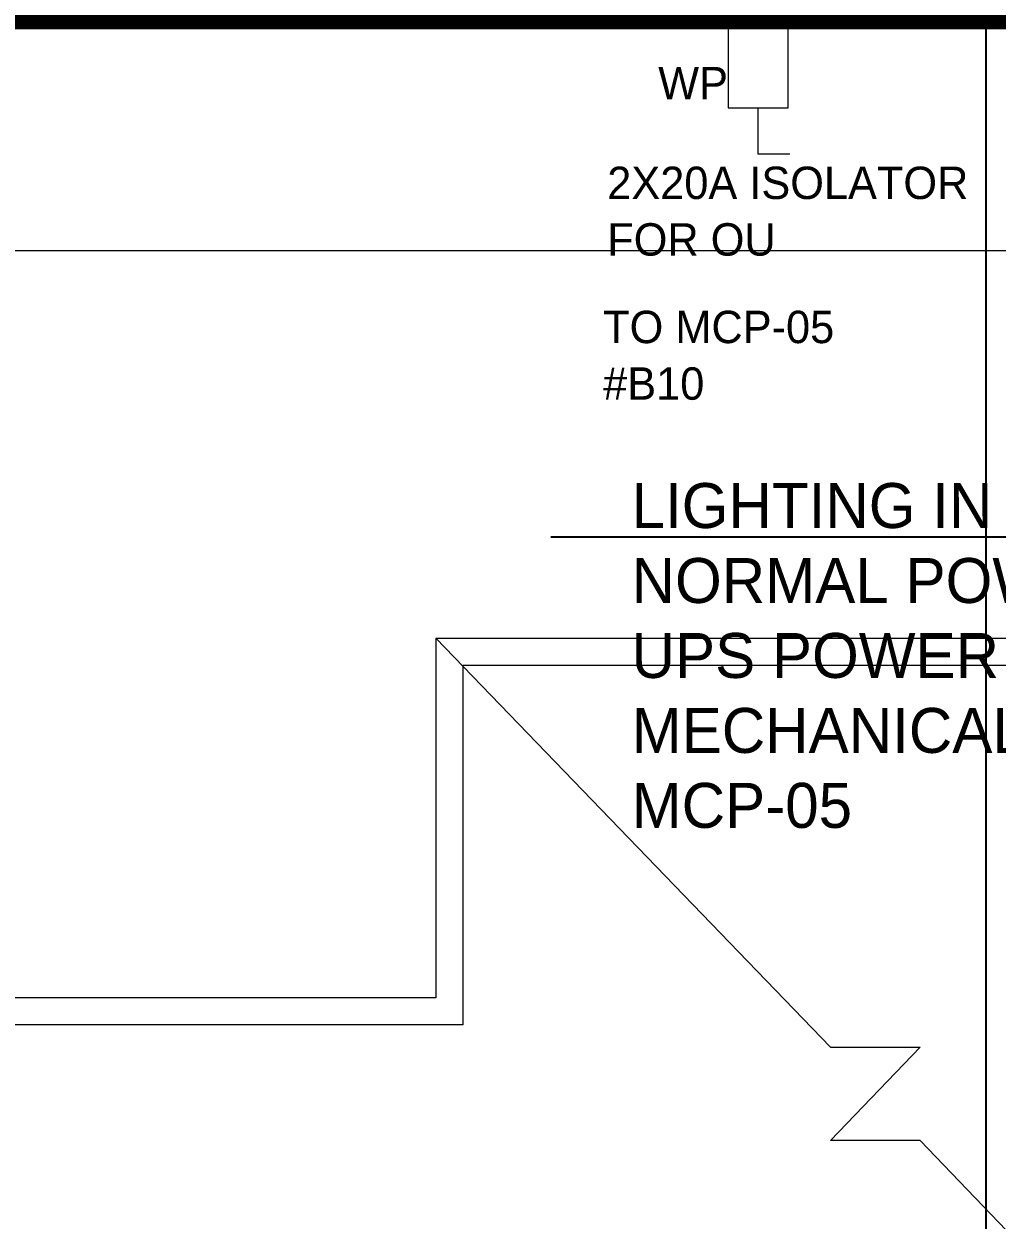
# Model space of a CAD drawing. Header units: metres. Extents: x 75097 to 220762, y -1557923 to -1361206.
# Drawn here: x 131814 to 137225, y -1447773 to -1441123 of the extents above; entities that cross this region are included whole.
import ezdxf
from ezdxf import colors
from ezdxf.entities.mleader import LeaderData, LeaderLine
from ezdxf.math import Vec2, Vec3

# ---------------------------------------------------------------- set-up
doc = ezdxf.new("R2010")
doc.units = ezdxf.units.M
doc.linetypes.add('DASHED2', pattern=[0.375, 0.25, -0.125])
doc.layers.get('0').update_dxf_attribs({"lineweight": 0})
doc.layers.add('A-100 - Copy$0$axes', color=8, linetype='Continuous')
doc.layers.add('A-100 - Copy$0$Proj', color=8, linetype='Continuous', lineweight=0)
doc.layers.add('E-POWR', color=7, linetype='Continuous', lineweight=9, true_color=0x4e7e3e)
doc.layers.add('E-POWR-IDEN _1-100_', color=7, linetype='Continuous', lineweight=9, true_color=0x4e7e3e)
doc.styles.add('Optima_5', font='', dxfattribs={"height": 3.001645})
doc.styles.get("Standard").update_dxf_attribs({"font": 'GOTHIC.TTF'})
doc.styles.get('Optima_5').set_extended_font_data('Optima')

# ---------------------------------------------------------------- blocks, each defined once
blk = doc.blocks.new('GI-041_dwg__U120-3902841-GI-041')
at = {"layer": 'E-POWR', "flags": 128}
blk.add_lwpolyline([(-0.1145, 0), (0.1145, 0), (0.1145, 0.1572), (-0.1145, 0.1572)], close=True, dxfattribs=at)
blk.add_lwpolyline([(0.2354, 0.1613), (0.2354, 0.0786), (0.1145, 0.0786)], dxfattribs=at)
blk = doc.blocks.new('A-100 - Copy')
at = {"layer": 'A-100 - Copy$0$axes'}
blk.add_line((137163.3, -1477297.4, 0), (137163.3, -1387547.7, 0), dxfattribs=at)
at = {"layer": 'A-100 - Copy$0$Proj'}
for p, q in [((134103.3, -1444537.7, 0), (159123.3, -1444537.7, 0)), ((134103.3, -1444537.7, 0), (134103.3, -1446537.7, 0)), ((136298.4, -1446810.7, 0), (134103.3, -1444537.7, 0)), ((134116.2, -1444537.7, 0), (159123.3, -1444537.7, 0)), ((134253.3, -1444687.7, 0), (159123.3, -1444687.7, 0)), ((134253.3, -1444687.7, 0), (134253.3, -1446687.7, 0)), ((134103.3, -1446537.7, 0), (123055.4, -1446537.7, 0)), ((134253.3, -1446687.7, 0), (122983.3, -1446687.7, 0)), ((136298.4, -1446810.7, 0), (136797.7, -1446810.7, 0)), ((136797.7, -1446810.7, 0), (136298.4, -1447330.9, 0)), ((136797.7, -1447330.9, 0), (136298.4, -1447330.9, 0)), ((140835, -1451537.7, 0), (136797.7, -1447330.9, 0))]:
    blk.add_line(p, q, dxfattribs=at)
at = {"layer": 'A-100 - Copy$0$Proj', "elevation": 0}
blk.add_lwpolyline([(157571.2, -1442382.7), (157571.2, -1453692.7), (116594.6, -1453692.7), (116594.6, -1442382.7)], close=True, dxfattribs=at)

msp = doc.modelspace()

# ---------------------------------------------------------------- linework, layer by layer
at = {"layer": 'E-POWR', "color": 240, "linetype": 'DASHED2', "ltscale": 500, "true_color": 0xf10e52, "const_width": 100, "elevation": 0}
msp.add_lwpolyline([(115125.3, -1447867.7), (115125.3, -1441102.7), (159446.3, -1441102.7)], dxfattribs=at)

# ---------------------------------------------------------------- block references
at = {"color": 85, "xscale": 2127.341102341351, "yscale": 2127.341102341351, "zscale": 2127.341102341351, "rotation": 269.9999999997816}
msp.add_blockref('GI-041_dwg__U120-3902841-GI-041', (135728.9, -1441346.3, 0), dxfattribs=at)

# ---------------------------------------------------------------- texts
at = {"layer": 'E-POWR-IDEN _1-100_', "attachment_point": 1, "rotation": 360, "line_spacing_factor": 1.047943, "style": 'Optima_5'}
for s, insert, char_height, width in [('WP', (135340.5, -1441361.4), 180.1, 3.637978807091713e-12), ('2X20A ISOLATOR\\PFOR OU', (135057.2, -1441916, 0), 180.099, 2475.925), ('TO MCP-05 \\P#B10', (135034.5, -1442717.2), 180.1, 2475.925)]:
    msp.add_mtext(s, dxfattribs=dict(at, insert=insert, char_height=char_height, width=width))

# ---------------------------------------------------------------- leaders
at = {"layer": 'E-POWR'}
ml = msp.add_multileader_mtext('Standard', dxfattribs=at)
ml.set_content('LIGHTING IN THIS ZONE IS FED FROM LP-05\\PNORMAL POWER IN THIS ZONE IS FED FROM PP-05\\PUPS POWER SOCKET IN THIS ZONE IS FED FROM UPP-04\\PMECHANICAL EQUIPMENT IN THIS ZONE IS FED FROM MCP-05', color=256)
ml.set_leader_properties()
ml.build(insert=Vec2(0, 0))
ml.multileader.update_dxf_attribs({"text_right_attachment_type": 6, "dogleg_length": 200, "arrow_head_size": 200})
ctx = ml.context
ctx.base_point, ctx.char_height, ctx.arrow_head_size, ctx.landing_gap_size, ctx.plane_origin = Vec3(135092.5, -1443803.4, -4.7), 250, 200, 100, Vec3(137065.9, -1444135.5, -4.7)
ctx.right_attachment = 6
notes = []
notes.append((ctx, [(1, (1, 1, 0), (144364.1, -1443975.2, -4.7), (-1, 0), 200, [(0, [(146128.8, -1441142.4, -4.7)], 0, [])])]))
ctx.mtext.insert, ctx.mtext.width, ctx.mtext.flow_direction = Vec3(135192.5, -1443675.2, -4.7), 9228.761, 5
for ctx, leaders in notes:
    for number, flags, end, landing, length, lines in leaders:
        leader = LeaderData()
        leader.index, (leader.has_last_leader_line, leader.has_dogleg_vector, leader.attachment_direction) = number, flags
        leader.last_leader_point, leader.dogleg_vector, leader.dogleg_length = Vec3(end), Vec3(landing), length
        for number, points, colour, breaks in lines:
            line = LeaderLine()
            line.index, line.vertices, line.color, line.breaks = number, Vec3.list(points), colors.encode_raw_color(colour), breaks
            leader.lines.append(line)
        ctx.leaders.append(leader)

# ---------------------------------------------------------------- next in the draw order: block references
msp.add_blockref('A-100 - Copy', (0, 0))

doc.saveas('drawing.dxf')
